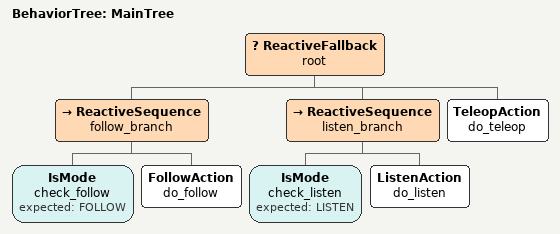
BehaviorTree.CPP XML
<?xml version="1.0"?>
<root BTCPP_format="4">
  <BehaviorTree ID="MainTree">
    <ReactiveFallback name="root">
      <ReactiveSequence name="follow_branch">
        <IsMode name="check_follow" expected="FOLLOW"/>
        <FollowAction name="do_follow"/>
      </ReactiveSequence>
      <ReactiveSequence name="listen_branch">
        <IsMode name="check_listen" expected="LISTEN"/>
        <ListenAction name="do_listen"/>
      </ReactiveSequence>
      <TeleopAction name="do_teleop"/>
    </ReactiveFallback>
  </BehaviorTree>
</root>
